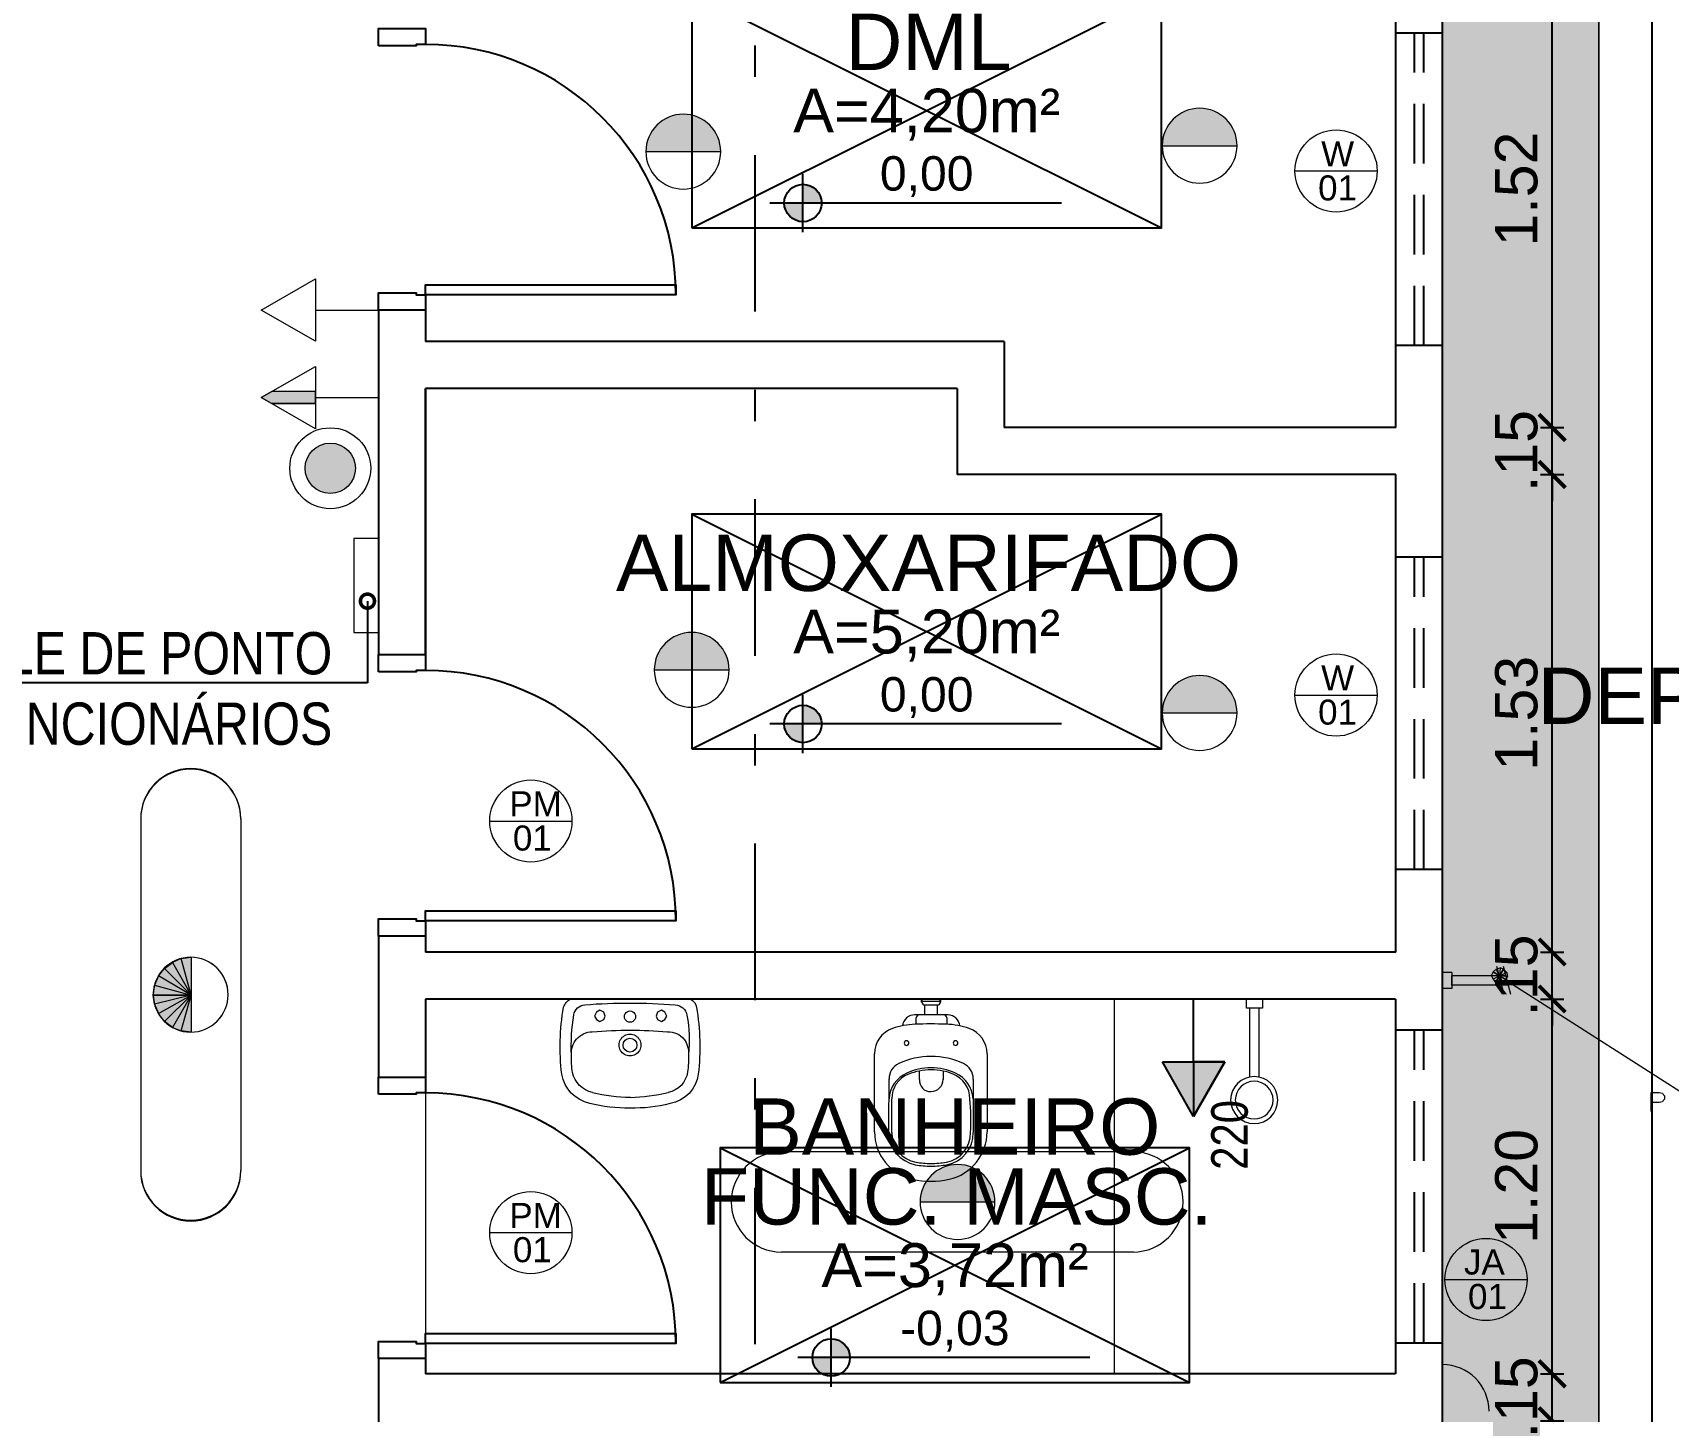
# Model space of a CAD drawing. Header units: inches. Extents: x 44782 to 44933, y 6798 to 6838.
# Drawn here: x 44809.21 to 44814.43, y 6830.06 to 6834.47 of the extents above; entities that cross this region are included whole.
import ezdxf
from ezdxf import colors
from ezdxf.entities.mleader import LeaderData, LeaderLine
from ezdxf.enums import TextEntityAlignment as Align
from ezdxf.math import Vec2, Vec3

# ---------------------------------------------------------------- set-up
doc = ezdxf.new("R2010")
doc.units = ezdxf.units.IN
doc.header["$MEASUREMENT"] = 0
doc.linetypes.add('DASHDOT', pattern=[1, 0.5, -0.25, 0, -0.25])
doc.linetypes.add('HIDDEN', pattern=[9.525, 6.35, -3.175])
doc.layers.get('Defpoints').update_dxf_attribs({"color": 250})
doc.layers.add('at_Entity', color=7, linetype='Continuous', lineweight=9)
doc.layers.add('at_Text', color=7, linetype='Continuous', lineweight=9)
for name, color, linetype in [('BASCULANTE', 1, 'Continuous'), ('H. PAVER CINZA 1', 252, 'Continuous'), ('LAMPADAS', 5, 'Continuous'), ('Layout_Equipamentos', 7, 'Continuous'), ('linha de corte', 1, 'Continuous'), ('LOUÇAS', 7, 'Continuous'), ('PAREDES', 4, 'Continuous'), ('ponto de lógica', 7, 'Continuous'), ('PONTO DENTISTA', 7, 'Continuous'), ('PORTAS', 2, 'Continuous'), ('TEXTO01', 7, 'Continuous'), ('TEXTO02', 3, 'Continuous'), ('TEXTO03', 2, 'Continuous')]:
    doc.layers.add(name, color=color, linetype=linetype)
doc.layers.add('TOMADAS', color=150, linetype='Continuous', true_color=0x007fff)
doc.styles.add('ARIAL', font='ARIALN.TTF', dxfattribs={"height": 0.18})
doc.styles.add('Fonte 02', font='ARIALUNI.TTF')
doc.styles.add('FONTE01', font='swissi.ttf')
doc.styles.add('Fonte02', font='arial.ttf')
doc.styles.add('TEXTO1', font='swissko.ttf', dxfattribs={"width": 0.6, "height": 0.1})
doc.dimstyles.new('Esc 1-75', dxfattribs={"dimscale": 0.75, "dimtxt": 0.18, "dimasz": 0.1125, "dimexe": 0.05, "dimexo": 0.05, "dimgap": 0.06, "dimtad": 1, "dimzin": 4, "dimdsep": 46, "dimtxsty": 'Fonte 02', "dimblk": 'ARCHTICK', "dimcen": 0, "dimclrd": 250, "dimclre": 250, "dimadec": 0, "dimazin": 1, "dimtfac": 1, "dimtix": 1, "dimtmove": 1, "dimatfit": 3, "dimldrblk": 'ARCHTICK', "dimfxl": 0, "dimarcsym": 0})

# ---------------------------------------------------------------- blocks, each defined once
blk = doc.blocks.new('A$C2B7D2525')
at = {"layer": 'at_Entity', "true_color": 0x007fff}
h = blk.add_hatch(color=150, dxfattribs=at)
h.dxf.hatch_style = 1
h.paths.add_polyline_path([(0.723, 0.2795, 0.414214), (0.6034, 0.1599, 0.002212), (0.6034, 0.1588), (0.8427, 0.1588, 0.002212), (0.8427, 0.1599, 0.414214)])
at = {"layer": 'at_Entity', "color": 150, "true_color": 0x007fff}
for p, q in [((1.2852, 0.3197), (0.1609, 0.3197)), ((0.7241, 0.1588), (0.6034, 0.1588)), ((0.8427, 0.1588), (0.6034, 0.1588)), ((0.8427, 0.1588), (0.7241, 0.1588)), ((0.8427, 0.1588), (0.7241, 0.1588)), ((1.2852, 0), (0.1609, 0))]:
    blk.add_line(p, q, dxfattribs=at)
for centre, radius, start, end in [((0.1599, 0.1599), 0.1599, 90, 180), ((1.2841, 0.1599), 0.1599, 0.0027, 90), ((0.723, 0.1599), 0.1196, 90, 180), ((0.723, 0.1599), 0.1196, 360, 90), ((0.1599, 0.1599), 0.1599, 180, 270), ((0.723, 0.1599), 0.1196, 180, 270), ((0.723, 0.1599), 0.1196, 270, 0), ((1.2841, 0.1599), 0.1599, 270.0054, 0.0027)]:
    blk.add_arc(centre, radius, start, end, dxfattribs=at)
blk = doc.blocks.new('A$C31F5746E')
at = {"layer": 'at_Entity', "true_color": 0x007fff}
h = blk.add_hatch(color=150, dxfattribs=at)
h.dxf.hatch_style = 1
h.paths.add_polyline_path([(0.1196, 0.2393, 0.414214), (0, 0.1196, 0.002212), (0, 0.1186), (0.2392, 0.1186, 0.002212), (0.2392, 0.1196, 0.414214)])
at = {"layer": 'at_Entity', "color": 150, "true_color": 0x007fff}
for p, q in [((0.1207, 0.1186), (0, 0.1186)), ((0.2392, 0.1186), (0, 0.1186)), ((0.2392, 0.1186), (0.1207, 0.1186)), ((0.2392, 0.1186), (0.1207, 0.1186))]:
    blk.add_line(p, q, dxfattribs=at)
for start, end in [(90, 180), (360, 90), (180, 270), (270, 0)]:
    blk.add_arc((0.1196, 0.1196), 0.1196, start, end, dxfattribs=at)
blk = doc.blocks.new('Leg_Ambiente05_50')
at = {"layer": 'TEXTO01', "linetype": 'Continuous', "ltscale": 0.0001}
h = blk.add_hatch(color=256, dxfattribs=at)
h.paths.add_polyline_path([(-0.2635, -0.157), (-0.2635, -0.1969), (-0.2235, -0.1969, 0.414214)])
h.paths.add_polyline_path([(-0.2635, -0.1969), (-0.3034, -0.1969, 0.414214), (-0.2635, -0.2368)])
at = {"layer": 'Defpoints'}
for p, q in [((-0.5, -0.25), (0.5, 0.25)), ((-0.5, 0.25), (0.5, -0.25))]:
    blk.add_line(p, q, dxfattribs=at)
blk.add_lwpolyline([(-0.5, -0.25), (0.5, -0.25), (0.5, 0.25), (-0.5, 0.25)], close=True, dxfattribs=at)
at = {"layer": 'TEXTO01', "linetype": 'Continuous', "ltscale": 0.0001}
for p, q in [((-0.2635, -0.2589), (-0.2635, -0.1349)), ((0.2874, -0.1969), (-0.3344, -0.1969))]:
    blk.add_line(p, q, dxfattribs=at)
blk.add_circle((-0.2635, -0.1969), 0.0399, dxfattribs=at)
at = {"layer": 'TEXTO01', "style": 'FONTE01'}
blk.add_attdef('NÍVEL', text='', height=0.08, dxfattribs=at).set_placement((0, -0.1338), align=Align.MIDDLE_CENTER)
at = {"layer": 'TEXTO02', "style": 'Fonte02'}
blk.add_attdef('ÁREA', text='', height=0.1, dxfattribs=at).set_placement((0, 0.0311), align=Align.MIDDLE_CENTER)
at = {"layer": 'TEXTO03', "style": 'Fonte02'}
for tag, p in [('AMB1', (0.0037, 0.5301)), ('AMB1', (0, 0.3711)), ('AMB2', (0, 0.2036))]:
    blk.add_attdef(tag, text='', height=0.12, dxfattribs=at).set_placement(p, align=Align.MIDDLE_CENTER)
blk = doc.blocks.new('A$C34B626C7')
at = {"layer": 'PORTAS'}
for points in [[(0.8511, 0.1503), (0.8194, 0.1503), (0.8194, 0.9507), (0.8511, 0.9507), (0.8511, 0.1503)], [(0.055, 0), (0, 0), (0, 0.1503), (0.0508, 0.1503), (0.0508, 0.1207), (0.055, 0.1207), (0.055, 0)], [(0.8998, 0.1503), (0.8998, 0), (0.8448, 0), (0.8448, 0.1207), (0.8511, 0.1207), (0.8511, 0.1503), (0.8998, 0.1503)]]:
    blk.add_lwpolyline(points, dxfattribs=at)
blk.add_arc((0.8511, 0.1503), 0.8003, 90, 180, dxfattribs=at)
blk = doc.blocks.new('new block13')
at = {"layer": 'at_Entity', "color": 0}
for p, q in [((-0.0317, 0), (0.0317, 0)), ((0.0529, -0.0508), (-0.0529, -0.0508)), ((-0.0307, -0.0063), (0.0286, -0.0063)), ((-0.0212, -0.0508), (-0.0212, -0.019)), ((-0.0212, -0.019), (0.019, -0.019)), ((0.019, -0.0508), (0.019, -0.019)), ((-0.0487, -0.0804), (-0.0487, -0.0603)), ((0.0487, -0.0603), (0.0487, -0.0806)), ((-0.182, -0.4243), (-0.182, -0.1746)), ((0.1778, -0.1746), (0.1778, -0.4243)), ((-0.0386, -0.2575), (-0.0386, -0.23)), ((0.0376, -0.2302), (0.0376, -0.2575))]:
    blk.add_line(p, q, dxfattribs=at)
for centre, radius, start, end in [((-0.054, -0.0898), 0.0391, 88.4183, 173.4493), ((-0.0391, -0.0603), 0.00952, 90, 180), ((-0.0212, -0.0095), 0.00952, 180, 270), ((0.019, -0.0095), 0.00952, 270, 0), ((0.0391, -0.0603), 0.00952, 360, 90), ((0.052, -0.0896), 0.0388, 5.5755, 88.6298), ((-0.0972, -0.1743), 0.0848, 109.0789, 180.1997), ((-0.0434, -0.329), 0.2486, 92.0489, 109.145), ((-0.0024, -1.4753), 1.3956, 87.9511, 92.0489), ((0.0393, -0.3283), 0.2479, 70.8427, 88.1091), ((0.093, -0.1743), 0.0848, 359.8003, 70.9211), ((-0.0794, -0.1407), 0.00741, 90, 180), ((-0.0794, -0.1407), 0.00741, 180, 270), ((-0.0794, -0.1407), 0.00741, 360, 90), ((-0.0794, -0.1407), 0.00741, 270, 0), ((0.0772, -0.1407), 0.00741, 90, 180), ((0.0772, -0.1407), 0.00741, 180, 270), ((0.0772, -0.1407), 0.00741, 360, 90), ((0.0772, -0.1407), 0.00741, 270, 0), ((-0.0815, -0.255), 0.054, 114.961, 180.9064), ((-0.0011, -0.4276), 0.2444, 90, 114.9606), ((-0.001, -0.4276), 0.2444, 65.0391, 90.0003), ((0.0794, -0.255), 0.054, 359.0936, 65.039), ((-8.9781, -0.2835), 8.8426, 359.07167, 0.18792), ((-0.0408, -0.3242), 0.0949, 113.5727, 176.7329), ((-0.0434, -0.3185), 0.0836, 110.863, 180.2362), ((-0.0048, -0.3879), 0.1679, 88.7182, 116.1404), ((-0.0115, -0.383), 0.1554, 100.3133, 113.389), ((-0.0011, -0.4264), 0.2, 90, 101.0171), ((-0.003, -0.2599), 0.0357, 176.0445, 272.3446), ((-0.0016, -0.2564), 0.0391, 270.0027, 0), ((0.0027, -0.3879), 0.1679, 63.8614, 91.28), ((-0.0011, -0.4264), 0.1999, 78.9807, 90.0022), ((0.021, -0.3344), 0.1055, 63.0017, 81.1951), ((0.0391, -0.3185), 0.0836, 359.7638, 69.1369), ((0.0398, -0.3228), 0.0932, 2.4426, 66.7336), ((9.2796, -0.3417), 9.1467, 179.46215, 180.53334), ((-5.7851, -0.3984), 5.6587, 359.7103, 0.8057), ((-0.525, -0.3855), 0.6512, 356.3513, 5.878), ((-0.0265, -0.4243), 0.1555, 180.0055, 257.2943), ((-0.0313, -0.426), 0.1054, 180.4233, 258.8896), ((-0.0333, -0.4294), 0.0932, 178.5002, 259.6559), ((0.0307, -0.4285), 0.0942, 280.5689, 0.9284), ((0.0307, -0.4285), 0.1026, 280.5688, 0.9284), ((0.0222, -0.4243), 0.1555, 282.7128, 359.9983), ((-0.0014, -0.2601), 0.2655, 259.4366, 270.0028), ((-0.0021, -0.2455), 0.2801, 270.136, 280.2849), ((-0.001, -0.2579), 0.2762, 259.4366, 269.9996), ((-0.0011, -0.2581), 0.2759, 270, 280.577), ((-0.0021, -0.2899), 0.292, 258.435, 281.5683)]:
    blk.add_arc(centre, radius, start, end, dxfattribs=at)
at = {"layer": 'Layout_Equipamentos'}
for p, q in [((-0.0307, -0.0095), (-0.0307, 0)), ((0.0286, -0.0095), (0.0286, 0))]:
    blk.add_line(p, q, dxfattribs=at)
blk = doc.blocks.new('new block12')
at = {"layer": 'at_Entity', "color": 0}
for p, q in [((-0.1143, 0.055), (-0.1079, 0.0656)), ((-0.1079, 0.0423), (-0.1143, 0.055)), ((-0.1079, 0.0656), (-0.0973, 0.0719)), ((-0.0973, 0.0719), (-0.0846, 0.0656)), ((-0.0846, 0.0656), (-0.0804, 0.055)), ((-0.0804, 0.055), (-0.0846, 0.0423)), ((0.0825, 0.055), (0.0868, 0.0656)), ((0.0868, 0.0423), (0.0825, 0.055)), ((0.0868, 0.0656), (0.0995, 0.0719)), ((0.0995, 0.0719), (0.11, 0.0656)), ((0.11, 0.0656), (0.1164, 0.055)), ((0.1164, 0.055), (0.11, 0.0423)), ((-0.1904, 0), (0, 0)), ((-0.0973, 0.036), (-0.1079, 0.0423)), ((-0.0846, 0.0423), (-0.0973, 0.036)), ((-0.0635, 0), (0.1248, 0)), ((0, 0), (0.1926, 0)), ((0.0995, 0.036), (0.0868, 0.0423)), ((0.11, 0.0423), (0.0995, 0.036))]:
    blk.add_line(p, q, dxfattribs=at)
for centre, radius, start, end in [((-0.1037, 0.2192), 0.1175, 102.514, 169.9443), ((-0.0119, -0.1249), 0.4735, 88.698, 104.4219), ((0.0138, -0.2613), 0.5766, 91.3524, 103.5038), ((0.0099, -0.1255), 0.4741, 75.6368, 91.3415), ((-0.0133, -0.2572), 0.5725, 76.4579, 88.6966), ((0.1075, 0.2249), 0.1107, 7.7196, 79.5925), ((-0.1021, 0.2163), 0.0847, 102.9461, 167.2809), ((0.1052, 0.222), 0.0784, 8.4194, 78.3837), ((0.5296, 0.1532), 0.7539, 173.4134, 189.6929), ((0.1228, 0.188), 0.311, 171.3221, 181.8265), ((-0.1329, 0.1882), 0.3189, 357.9946, 8.1696), ((-0.5309, 0.1535), 0.7531, 350.2791, 6.5765), ((0.4249, 0.1494), 0.6136, 177.3231, 189.2415), ((-0.1166, 0.1739), 0.0716, 176.6025, 219.5997), ((-0.0011, 0.1471), 0.0349, 150.0032, 209.9968), ((-0.0011, 0.1471), 0.0349, 90, 149.9929), ((-0.0011, 0.1471), 0.0222, 90, 180), ((-0.0011, 0.1471), 0.0349, 29.9968, 89.9993), ((-0.0011, 0.1471), 0.0222, 360, 90), ((-0.0011, 0.1471), 0.0349, 330.0032, 29.9968), ((0.1078, 0.1732), 0.0781, 324.6525, 2.8394), ((-0.2623, 0.1317), 0.4504, 349.782, 5.7972), ((-0.1209, 0.1714), 0.0667, 220.3438, 269.4487), ((0.0021, 1.5743), 1.4748, 265.1896, 269.9391), ((-0.0011, 0.1471), 0.0349, 209.9968, 269.9993), ((-0.0011, 0.1471), 0.0222, 180, 270), ((-0.0011, 0.1471), 0.0222, 270.0097, 360), ((-0.0011, 0.1471), 0.0349, 270, 329.9929), ((-0.001, 1.4521), 1.3526, 270.0208, 275.0951), ((0.1226, 0.1679), 0.0631, 266.7732, 320.7547), ((-0.0011, 0.0561), 0.018, 150.0128, 209.9872), ((-0.0011, 0.0561), 0.018, 90, 150.0398), ((-0.001, 0.0561), 0.018, 30.0191, 90.0367), ((-0.0011, 0.0561), 0.018, 330.0128, 29.9872), ((-0.1647, 0.0446), 0.0522, 200.5417, 238.93), ((-0.1427, 0.0567), 0.0385, 188.7558, 265.6127), ((-0.0074, 1.7284), 1.7156, 265.3753, 270.2103), ((-0.0011, 0.0561), 0.018, 210.0191, 270.0367), ((-0.0011, 0.0561), 0.018, 270, 330.0398), ((-0.0011, 1.8918), 1.879, 270, 274.4144), ((0.1414, 0.0585), 0.0402, 273.114, 350.3928), ((0.1736, 0.034), 0.0386, 297.8673, 348.5693)]:
    blk.add_arc(centre, radius, start, end, dxfattribs=at)
blk = doc.blocks.new('A$C7F0663E6')
at = {"layer": 'at_Entity', "color": 7}
for p, q in [((0.0508, 0.3684), (0.0508, 0.398)), ((0.0508, 0.398), (0.1016, 0.398)), ((0.1016, 0.3684), (0.0508, 0.3684)), ((0.0614, 0.1482), (0.0614, 0.3684)), ((0.091, 0.3684), (0.0614, 0.3684)), ((0.091, 0.1482), (0.091, 0.3684)), ((0.1016, 0.398), (0.1016, 0.3684))]:
    blk.add_line(p, q, dxfattribs=at)
for radius, start, end in [(0.0752, 90, 180), (0.0603, 90, 180), (0.0752, 360, 90), (0.0603, 360, 90), (0.0752, 180, 270), (0.0603, 180, 270), (0.0603, 270, 0), (0.0752, 270, 0)]:
    blk.add_arc((0.0752, 0.0752), radius, start, end, dxfattribs=at)
blk = doc.blocks.new('_DotSmall')
at = {"color": 0, "linetype": 'ByBlock', "const_width": 0.5}
blk.add_lwpolyline([(-0.0625, 0, 1), (0.0625, 0, 1)], format="xyb", close=True, dxfattribs=at)
blk = doc.blocks.new('A$C37B20FBD')
h = blk.add_hatch(color=256)
h.dxf.hatch_style = 1
h.paths.add_polyline_path([(0.2096, 0.1292, 1), (0.0487, 0.1292, 1)])
at = {"layer": 'at_Entity'}
for radius in [0.1292, 0.0805]:
    blk.add_circle((0.1292, 0.1292), radius, dxfattribs=at)
blk = doc.blocks.new('A$C4BC3063A')
at = {"layer": 'at_Entity', "color": 150, "true_color": 0x007fff}
for p, q in [((0.2011, 0), (0.2011, 0.199)), ((0.2011, 0.199), (0.3748, 0.0995)), ((0.2011, 0.0995), (0, 0.0995)), ((0.3748, 0.0995), (0.2011, 0))]:
    blk.add_line(p, q, dxfattribs=at)
blk = doc.blocks.new('A$C1D280C44')
at = {"layer": 'at_Entity', "true_color": 0x007fff}
h = blk.add_hatch(color=150, dxfattribs=at)
h.dxf.hatch_style = 1
h.paths.add_polyline_path([(0.0805, 0.2011), (0.1186, 0.2011), (0.1186, 0.3409), (0.0995, 0.3748), (0.0805, 0.3409)])
at = {"layer": 'at_Entity', "color": 150, "true_color": 0x007fff}
for p, q in [((0, 0.2011), (0.0995, 0.3748)), ((0.0995, 0.3748), (0.199, 0.2011)), ((0.0805, 0.2011), (0.0805, 0.3409)), ((0.1186, 0.2011), (0.1186, 0.3409)), ((0.199, 0.2011), (0, 0.2011)), ((0.0995, 0.2011), (0.0995, 0))]:
    blk.add_line(p, q, dxfattribs=at)
blk.add_lwpolyline([(0.0805, 0.2011), (0.1186, 0.2011), (0.1186, 0.3409), (0.0995, 0.3748), (0.0805, 0.3409), (0.0805, 0.2011)], dxfattribs=at)
blk = doc.blocks.new('A$C319404A0')
at = {"layer": 'TOMADAS'}
h = blk.add_hatch(color=256, dxfattribs=at)
h.dxf.hatch_style = 1
h.paths.add_polyline_path([(0.3748, 0.0995), (0.2011, 0.199), (0.2011, 0.0995)])
h.paths.add_polyline_path([(0.3748, 0.0995), (0.2011, 0.0995), (0.2011, 0)])
for p, q in [((0.2011, 0.199), (0.2011, 0.0995)), ((0.3748, 0.0995), (0.2011, 0.199)), ((0.2011, 0), (0.2011, 0.199)), ((0.2011, 0.199), (0.3748, 0.0995)), ((0.2011, 0.0995), (0, 0.0995)), ((0.2011, 0.0995), (0.3748, 0.0995)), ((0.3748, 0.0995), (0.2011, 0)), ((0.2011, 0), (0.2011, 0.0995)), ((0.2011, 0), (0.2011, 0.0995)), ((0.3748, 0.0995), (0.2011, 0))]:
    blk.add_line(p, q, dxfattribs=at)
blk = doc.blocks.new('_ARCHTICK')
at = {"color": 0, "linetype": 'ByBlock', "const_width": 0.15}
blk.add_lwpolyline([(-0.5, -0.5), (0.5, 0.5)], dxfattribs=at)
blk = doc.blocks.new('*D170')
at = {"layer": 'at_Text', "color": 250, "lineweight": -2, "transparency": 16777216}
for p, q in [((44814.0233, 6830.0305), (44814.0983, 6830.0305)), ((44814.0608, 6828.3799), (44814.0608, 6830.0305)), ((44814.0233, 6828.3799), (44814.0983, 6828.3799))]:
    blk.add_line(p, q, dxfattribs=at)
at = {"layer": 'Defpoints', "color": 0, "transparency": 16777216}
for p in [(44813.5606, 6830.0305), (44814.0608, 6830.0305), (44813.5606, 6828.3799)]:
    blk.add_point(p, dxfattribs=at)
at = {"layer": 'at_Text', "color": 250, "lineweight": -2, "transparency": 16777216, "xscale": 0.084375, "yscale": 0.084375, "zscale": 0.084375}
for p, rotation in [((44814.0608, 6830.0305), 90), ((44814.0608, 6828.3799), 270)]:
    blk.add_blockref('_ARCHTICK', p, dxfattribs=dict(at, rotation=rotation))
at = {"layer": 'at_Text', "color": 0, "transparency": 16777216, "insert": (44813.9469, 6829.2052), "char_height": 0.135, "attachment_point": 5, "rotation": 90, "style": 'Fonte 02'}
blk.add_mtext('1.65', dxfattribs=at)
blk = doc.blocks.new('*D171')
at = {"layer": 'at_Text', "color": 250, "lineweight": -2, "transparency": 16777216}
for p, q in [((44814.0608, 6830.1807), (44814.0608, 6830.2651)), ((44814.0233, 6830.1807), (44814.0983, 6830.1807)), ((44814.0608, 6830.0305), (44814.0608, 6830.1807)), ((44814.0233, 6830.0305), (44814.0983, 6830.0305)), ((44814.0608, 6830.0305), (44814.0608, 6829.9461))]:
    blk.add_line(p, q, dxfattribs=at)
at = {"layer": 'Defpoints', "color": 0, "transparency": 16777216}
for p in [(44813.5606, 6830.1807), (44814.0608, 6830.1807), (44813.5606, 6830.0305)]:
    blk.add_point(p, dxfattribs=at)
at = {"layer": 'at_Text', "color": 250, "lineweight": -2, "transparency": 16777216, "xscale": 0.084375, "yscale": 0.084375, "zscale": 0.084375}
for p, rotation in [((44814.0608, 6830.1807), 270), ((44814.0608, 6830.0305), 90)]:
    blk.add_blockref('_ARCHTICK', p, dxfattribs=dict(at, rotation=rotation))
at = {"layer": 'at_Text', "color": 0, "transparency": 16777216, "insert": (44813.9469, 6830.1056), "char_height": 0.135, "attachment_point": 5, "rotation": 90, "style": 'Fonte 02'}
blk.add_mtext('.15', dxfattribs=at)
blk = doc.blocks.new('*D172')
at = {"layer": 'at_Text', "color": 250, "lineweight": -2, "transparency": 16777216}
for p, q in [((44814.0233, 6831.3784), (44814.0983, 6831.3784)), ((44814.0608, 6830.1807), (44814.0608, 6831.3784)), ((44814.0233, 6830.1807), (44814.0983, 6830.1807))]:
    blk.add_line(p, q, dxfattribs=at)
at = {"layer": 'Defpoints', "color": 0, "transparency": 16777216}
for p in [(44813.5606, 6831.3784), (44814.0608, 6831.3784), (44813.5606, 6830.1807)]:
    blk.add_point(p, dxfattribs=at)
at = {"layer": 'at_Text', "color": 250, "lineweight": -2, "transparency": 16777216, "xscale": 0.084375, "yscale": 0.084375, "zscale": 0.084375}
for p, rotation in [((44814.0608, 6831.3784), 90), ((44814.0608, 6830.1807), 270)]:
    blk.add_blockref('_ARCHTICK', p, dxfattribs=dict(at, rotation=rotation))
at = {"layer": 'at_Text', "color": 0, "transparency": 16777216, "insert": (44813.9469, 6830.7796), "char_height": 0.135, "attachment_point": 5, "rotation": 90, "style": 'Fonte 02'}
blk.add_mtext('1.20', dxfattribs=at)
blk = doc.blocks.new('*D173')
at = {"layer": 'at_Text', "color": 250, "lineweight": -2, "transparency": 16777216}
for p, q in [((44814.0608, 6831.5286), (44814.0608, 6831.613)), ((44814.0233, 6831.5286), (44814.0983, 6831.5286)), ((44814.0608, 6831.3784), (44814.0608, 6831.5286)), ((44814.0233, 6831.3784), (44814.0983, 6831.3784)), ((44814.0608, 6831.3784), (44814.0608, 6831.294))]:
    blk.add_line(p, q, dxfattribs=at)
at = {"layer": 'Defpoints', "color": 0, "transparency": 16777216}
for p in [(44813.5606, 6831.5286), (44814.0608, 6831.5286), (44813.5606, 6831.3784)]:
    blk.add_point(p, dxfattribs=at)
at = {"layer": 'at_Text', "color": 250, "lineweight": -2, "transparency": 16777216, "xscale": 0.084375, "yscale": 0.084375, "zscale": 0.084375}
for p, rotation in [((44814.0608, 6831.5286), 270), ((44814.0608, 6831.3784), 90)]:
    blk.add_blockref('_ARCHTICK', p, dxfattribs=dict(at, rotation=rotation))
at = {"layer": 'at_Text', "color": 0, "transparency": 16777216, "insert": (44813.9469, 6831.4535), "char_height": 0.135, "attachment_point": 5, "rotation": 90, "style": 'Fonte 02'}
blk.add_mtext('.15', dxfattribs=at)
blk = doc.blocks.new('*D174')
at = {"layer": 'at_Text', "color": 250, "lineweight": -2, "transparency": 16777216}
for p, q in [((44814.0233, 6833.0543), (44814.0983, 6833.0543)), ((44814.0608, 6831.5286), (44814.0608, 6833.0543)), ((44814.0233, 6831.5286), (44814.0983, 6831.5286))]:
    blk.add_line(p, q, dxfattribs=at)
at = {"layer": 'Defpoints', "color": 0, "transparency": 16777216}
for p in [(44813.5608, 6833.0543), (44814.0608, 6833.0543), (44813.5606, 6831.5286)]:
    blk.add_point(p, dxfattribs=at)
at = {"layer": 'at_Text', "color": 250, "lineweight": -2, "transparency": 16777216, "xscale": 0.084375, "yscale": 0.084375, "zscale": 0.084375}
for p, rotation in [((44814.0608, 6833.0543), 90), ((44814.0608, 6831.5286), 270)]:
    blk.add_blockref('_ARCHTICK', p, dxfattribs=dict(at, rotation=rotation))
at = {"layer": 'at_Text', "color": 0, "transparency": 16777216, "insert": (44813.9469, 6832.2915), "char_height": 0.135, "attachment_point": 5, "rotation": 90, "style": 'Fonte 02'}
blk.add_mtext('1.53', dxfattribs=at)
blk = doc.blocks.new('*D175')
at = {"layer": 'at_Text', "color": 250, "lineweight": -2, "transparency": 16777216}
for p, q in [((44814.0608, 6833.2046), (44814.0608, 6833.2889)), ((44814.0233, 6833.2046), (44814.0983, 6833.2046)), ((44814.0608, 6833.0543), (44814.0608, 6833.2046)), ((44814.0233, 6833.0543), (44814.0983, 6833.0543)), ((44814.0608, 6833.0543), (44814.0608, 6832.97))]:
    blk.add_line(p, q, dxfattribs=at)
at = {"layer": 'Defpoints', "color": 0, "transparency": 16777216}
for p in [(44813.5608, 6833.2046), (44814.0608, 6833.2046), (44813.5608, 6833.0543)]:
    blk.add_point(p, dxfattribs=at)
at = {"layer": 'at_Text', "color": 250, "lineweight": -2, "transparency": 16777216, "xscale": 0.084375, "yscale": 0.084375, "zscale": 0.084375}
for p, rotation in [((44814.0608, 6833.2046), 270), ((44814.0608, 6833.0543), 90)]:
    blk.add_blockref('_ARCHTICK', p, dxfattribs=dict(at, rotation=rotation))
at = {"layer": 'at_Text', "color": 0, "transparency": 16777216, "insert": (44813.9469, 6833.1295), "char_height": 0.135, "attachment_point": 5, "rotation": 90, "style": 'Fonte 02'}
blk.add_mtext('.15', dxfattribs=at)
blk = doc.blocks.new('*D176')
at = {"layer": 'at_Text', "color": 250, "lineweight": -2, "transparency": 16777216}
for p, q in [((44814.0233, 6834.7281), (44814.0983, 6834.7281)), ((44814.0608, 6833.2046), (44814.0608, 6834.7281)), ((44814.0233, 6833.2046), (44814.0983, 6833.2046))]:
    blk.add_line(p, q, dxfattribs=at)
at = {"layer": 'Defpoints', "color": 0, "transparency": 16777216}
for p in [(44813.5608, 6834.7281), (44814.0608, 6834.7281), (44813.5608, 6833.2046)]:
    blk.add_point(p, dxfattribs=at)
at = {"layer": 'at_Text', "color": 250, "lineweight": -2, "transparency": 16777216, "xscale": 0.084375, "yscale": 0.084375, "zscale": 0.084375}
for p, rotation in [((44814.0608, 6834.7281), 90), ((44814.0608, 6833.2046), 270)]:
    blk.add_blockref('_ARCHTICK', p, dxfattribs=dict(at, rotation=rotation))
at = {"layer": 'at_Text', "color": 0, "transparency": 16777216, "insert": (44813.9469, 6833.9664), "char_height": 0.135, "attachment_point": 5, "rotation": 90, "style": 'Fonte 02'}
blk.add_mtext('1.52', dxfattribs=at)
blk = doc.blocks.new('*D178')
at = {"layer": 'at_Text', "color": 250, "lineweight": -2, "transparency": 16777216}
for p, q in [((44814.3428, 6834.8784), (44814.4178, 6834.8784)), ((44814.3803, 6824.4821), (44814.3803, 6834.8784)), ((44814.3428, 6824.4821), (44814.4178, 6824.4821))]:
    blk.add_line(p, q, dxfattribs=at)
at = {"layer": 'Defpoints', "color": 0, "transparency": 16777216}
for p in [(44813.6599, 6834.8784), (44814.3803, 6834.8784), (44813.6599, 6824.4821)]:
    blk.add_point(p, dxfattribs=at)
at = {"layer": 'at_Text', "color": 250, "lineweight": -2, "transparency": 16777216, "xscale": 0.084375, "yscale": 0.084375, "zscale": 0.084375}
for p, rotation in [((44814.3803, 6834.8784), 90), ((44814.3803, 6824.4821), 270)]:
    blk.add_blockref('_ARCHTICK', p, dxfattribs=dict(at, rotation=rotation))
at = {"layer": 'at_Text', "color": 0, "transparency": 16777216, "insert": (44814.2663, 6829.6803), "char_height": 0.135, "attachment_point": 5, "rotation": 90, "style": 'Fonte 02'}
blk.add_mtext('10.40', dxfattribs=at)

msp = doc.modelspace()

# ---------------------------------------------------------------- hatches: boundary and pattern name
at = {"layer": 'H. PAVER CINZA 1'}
msp.add_hatch(color=256, dxfattribs=at).paths.add_polyline_path([(44814.2102, 6836.2284), (44804.7133, 6836.2284), (44804.7133, 6830.4791), (44804.7133, 6825.0302), (44793.3162, 6825.0302), (44793.3162, 6816.0327), (44793.8156, 6816.0327), (44793.8156, 6815.8824), (44793.3162, 6815.8824), (44793.3162, 6814.3843), (44804.5631, 6814.3843), (44804.5631, 6809.4856), (44805.0625, 6809.4856), (44805.0625, 6813.3834), (44806.713, 6813.3834), (44806.713, 6814.8837), (44793.8156, 6814.8837), (44793.8156, 6818.682), (44795.3645, 6818.682), (44795.3645, 6820.6817), (44793.8156, 6820.6817), (44793.8156, 6824.4821), (44805.2127, 6824.4821), (44805.2127, 6830.9785), (44805.2127, 6834.8784), (44813.7108, 6834.8784), (44813.7108, 6826.431), (44810.8605, 6826.431), (44810.8605, 6824.4821), (44826.9553, 6824.4821), (44826.9553, 6818.682), (44826.9553, 6815.4233), (44827.4568, 6815.4233), (44827.4568, 6825.0302), (44814.2102, 6825.0302)])

# ---------------------------------------------------------------- linework, layer by layer
at = {"layer": 'at_Entity', "color": 0}
for p, q in [((44814.2102, 6825.9803), (44814.2102, 6836.2284)), ((44810.3103, 6832.8503), (44810.232, 6832.8503)), ((44810.232, 6832.8503), (44810.232, 6832.5498)), ((44810.232, 6832.5498), (44810.3103, 6832.5498)), ((44813.8717, 6831.4652), (44813.8674, 6831.4546)), ((44813.8822, 6831.4736), (44813.8717, 6831.4652)), ((44813.8928, 6831.4525), (44813.8717, 6831.4652)), ((44813.8717, 6831.4652), (44813.8928, 6831.4525)), ((44813.8717, 6831.4652), (44813.8928, 6831.4525)), ((44813.8822, 6831.4736), (44813.8949, 6831.4779)), ((44813.8928, 6831.4525), (44813.8822, 6831.4736)), ((44813.8928, 6831.4525), (44813.8822, 6831.4736)), ((44813.8949, 6831.4779), (44813.8928, 6831.4525)), ((44813.8949, 6831.4779), (44813.8928, 6831.4525)), ((44813.9055, 6831.4736), (44813.8928, 6831.4525)), ((44813.9055, 6831.4736), (44813.8928, 6831.4525)), ((44813.8928, 6831.4525), (44813.9055, 6831.4736)), ((44813.8928, 6831.4525), (44813.9161, 6831.463)), ((44813.8928, 6831.4525), (44813.9161, 6831.463)), ((44813.9055, 6831.4736), (44813.8949, 6831.4779)), ((44813.9161, 6831.463), (44813.9055, 6831.4736)), ((44813.9161, 6831.463), (44813.9182, 6831.4504)), ((44813.8674, 6831.4546), (44813.8928, 6831.4525)), ((44813.8674, 6831.4546), (44813.8928, 6831.4525)), ((44813.8717, 6831.4419), (44813.8674, 6831.4546)), ((44813.8928, 6831.4525), (44813.8717, 6831.4419)), ((44813.8928, 6831.4525), (44813.8717, 6831.4419)), ((44813.8717, 6831.4419), (44813.8801, 6831.4313)), ((44813.8801, 6831.4313), (44813.8928, 6831.4525)), ((44813.8801, 6831.4313), (44813.8928, 6831.4525)), ((44813.8928, 6831.4525), (44813.8801, 6831.4313)), ((44813.8801, 6831.4313), (44813.8928, 6831.4271)), ((44813.8928, 6831.4271), (44813.8928, 6831.4525)), ((44813.8928, 6831.4271), (44813.8928, 6831.4525)), ((44813.8928, 6831.4525), (44813.9034, 6831.4292)), ((44813.8928, 6831.4525), (44813.9034, 6831.4292)), ((44813.914, 6831.4398), (44813.8928, 6831.4525)), ((44813.914, 6831.4398), (44813.8928, 6831.4525)), ((44813.9182, 6831.4504), (44813.8928, 6831.4525)), ((44813.8928, 6831.4525), (44813.914, 6831.4398)), ((44813.9182, 6831.4504), (44813.8928, 6831.4525)), ((44813.9034, 6831.4292), (44813.8928, 6831.4271)), ((44813.9034, 6831.4292), (44813.914, 6831.4398)), ((44813.914, 6831.4398), (44813.9182, 6831.4504)), ((44813.914, 6831.4398), (44813.9351, 6831.425)), ((44813.9351, 6831.425), (44814.6059, 6830.9954)), ((44812.6613, 6831.3784), (44812.6613, 6830.1807)), ((44814.3774, 6831.0187), (44814.3774, 6831.08)), ((44814.3774, 6831.08), (44814.4028, 6831.08)), ((44814.4028, 6831.0483), (44814.3774, 6831.0483)), ((44814.4028, 6831.08), (44814.4134, 6831.0779)), ((44814.4134, 6831.0504), (44814.4028, 6831.0483)), ((44814.4134, 6831.0779), (44814.4155, 6831.0737)), ((44814.4155, 6831.0546), (44814.4134, 6831.0504)), ((44814.4155, 6831.0737), (44814.4197, 6831.0695)), ((44814.4197, 6831.0589), (44814.4155, 6831.0546)), ((44814.4197, 6831.0695), (44814.4197, 6831.0589))]:
    msp.add_line(p, q, dxfattribs=at)
at = {"layer": 'at_Entity', "color": 252, "true_color": 0x989898}
msp.add_line((44814.2102, 6834.8784), (44814.2102, 6826.431), dxfattribs=at)
msp.add_line((44814.2102, 6834.8784), (44814.2102, 6826.431), dxfattribs=at)
at = {"layer": 'at_Entity', "color": 150, "true_color": 0x007fff}
for p, q in [((44809.5506, 6831.954), (44809.5506, 6830.8303)), ((44809.8702, 6831.954), (44809.8702, 6830.8303)), ((44809.6797, 6831.5075), (44809.7115, 6831.5117)), ((44809.7115, 6831.5117), (44809.7115, 6831.3911)), ((44809.7115, 6831.5117), (44809.7115, 6831.3911)), ((44809.7115, 6831.5117), (44809.7115, 6831.2726)), ((44809.6078, 6831.4525), (44809.6268, 6831.4757)), ((44809.6268, 6831.4757), (44809.6522, 6831.4948)), ((44809.6268, 6831.4757), (44809.7115, 6831.3911)), ((44809.6268, 6831.4757), (44809.7115, 6831.3911)), ((44809.7115, 6831.3911), (44809.6268, 6831.4757)), ((44809.6797, 6831.5075), (44809.6522, 6831.4948)), ((44809.6522, 6831.4948), (44809.7115, 6831.3911)), ((44809.6522, 6831.4948), (44809.7115, 6831.3911)), ((44809.7115, 6831.3911), (44809.6797, 6831.5075)), ((44809.7115, 6831.3911), (44809.6797, 6831.5075)), ((44809.5908, 6831.3911), (44809.5951, 6831.4228)), ((44809.6078, 6831.4525), (44809.5951, 6831.4228)), ((44809.5951, 6831.4228), (44809.7115, 6831.3911)), ((44809.5951, 6831.4228), (44809.7115, 6831.3911)), ((44809.7115, 6831.3911), (44809.6078, 6831.4525)), ((44809.7115, 6831.3911), (44809.6078, 6831.4525)), ((44809.5951, 6831.3615), (44809.5908, 6831.3911)), ((44809.5908, 6831.3911), (44809.7115, 6831.3911)), ((44809.5908, 6831.3911), (44809.7115, 6831.3911)), ((44809.7115, 6831.3911), (44809.5908, 6831.3911)), ((44809.7115, 6831.3911), (44809.5951, 6831.3615)), ((44809.7115, 6831.3911), (44809.5951, 6831.3615)), ((44809.5951, 6831.3615), (44809.6078, 6831.3319)), ((44809.6078, 6831.3319), (44809.7115, 6831.3911)), ((44809.6078, 6831.3319), (44809.7115, 6831.3911)), ((44809.6268, 6831.3065), (44809.7115, 6831.3911)), ((44809.6268, 6831.3065), (44809.7115, 6831.3911)), ((44809.7115, 6831.3911), (44809.6268, 6831.3065)), ((44809.7115, 6831.3911), (44809.6522, 6831.2874)), ((44809.7115, 6831.3911), (44809.6522, 6831.2874)), ((44809.6797, 6831.2768), (44809.7115, 6831.3911)), ((44809.6797, 6831.2768), (44809.7115, 6831.3911)), ((44809.7115, 6831.3911), (44809.7115, 6831.2726)), ((44809.6268, 6831.3065), (44809.6078, 6831.3319)), ((44809.6522, 6831.2874), (44809.6268, 6831.3065)), ((44809.6522, 6831.2874), (44809.6797, 6831.2768)), ((44809.7115, 6831.2726), (44809.6797, 6831.2768)), ((44813.7108, 6829.912), (44813.7108, 6830.2103))]:
    msp.add_line(p, q, dxfattribs=at)
at = {"layer": 'at_Entity', "color": 7}
for p, q in [((44813.7405, 6831.463), (44813.7108, 6831.463)), ((44813.7108, 6831.463), (44813.7108, 6831.4123)), ((44813.7405, 6831.463), (44813.7405, 6831.4123)), ((44813.9076, 6831.3932), (44813.8843, 6831.4821)), ((44813.9288, 6831.3932), (44813.9055, 6831.4821)), ((44813.7405, 6831.4123), (44813.7108, 6831.4123)), ((44813.914, 6831.4525), (44813.7405, 6831.4525)), ((44813.7405, 6831.4228), (44813.7405, 6831.4525)), ((44813.9203, 6831.4228), (44813.7405, 6831.4228))]:
    msp.add_line(p, q, dxfattribs=at)
at = {"layer": 'at_Entity', "color": 7, "lineweight": 5}
msp.add_line((44810.4606, 6831.0784), (44810.4606, 6830.3098), dxfattribs=at)
at = {"layer": 'at_Entity', "color": 150, "true_color": 0x007fff}
for centre, radius, start, end in [((44809.7104, 6831.955), 0.1598, 90.0027, 180), ((44809.7104, 6831.955), 0.1598, 0.0055, 90.0027), ((44809.7104, 6831.3922), 0.1196, 90, 180), ((44809.7104, 6831.3922), 0.1196, 360, 90), ((44809.7104, 6831.3922), 0.1196, 180, 270), ((44809.7104, 6831.3922), 0.1196, 270, 0), ((44809.7104, 6830.8314), 0.1598, 180, 270), ((44809.7104, 6830.8314), 0.1598, 270, 0), ((44813.7098, 6830.0612), 0.1492, 0.0029, 90)]:
    msp.add_arc(centre, radius, start, end, dxfattribs=at)
at = {"layer": 'BASCULANTE', "linetype": 'HIDDEN', "ltscale": 0.03}
for p, q in [((44813.5608, 6834.4657), (44813.7111, 6834.4657)), ((44813.6208, 6833.467), (44813.6208, 6834.4657)), ((44813.6511, 6833.467), (44813.6511, 6834.4657)), ((44813.7111, 6833.467), (44813.5608, 6833.467)), ((44813.5608, 6832.7909), (44813.7111, 6832.7909)), ((44813.6208, 6831.7921), (44813.6208, 6832.7909)), ((44813.6511, 6831.7921), (44813.6511, 6832.7909)), ((44813.7111, 6831.7921), (44813.5608, 6831.7921)), ((44813.7108, 6831.279), (44813.5606, 6831.279)), ((44813.6207, 6830.2802), (44813.6207, 6831.2811)), ((44813.6511, 6830.2802), (44813.6511, 6831.2811)), ((44813.5606, 6830.2802), (44813.7108, 6830.2802))]:
    msp.add_line(p, q, dxfattribs=at)
at = {"layer": 'linha de corte', "color": 6, "linetype": 'DASHDOT'}
msp.add_line((44811.5144, 6799.4751), (44811.5144, 6837.2931), dxfattribs=at)
at = {"layer": 'PAREDES'}
for p, q in [((44813.7108, 6826.431), (44813.7108, 6834.8784)), ((44813.5608, 6833.2046), (44813.5608, 6834.7281)), ((44810.3103, 6833.5797), (44810.3103, 6832.4788)), ((44810.4606, 6833.5797), (44810.4606, 6833.4797)), ((44812.31, 6833.4797), (44810.4606, 6833.4797)), ((44812.31, 6833.4797), (44812.31, 6833.2046)), ((44812.1598, 6833.3294), (44810.4606, 6833.3294)), ((44810.4606, 6833.3294), (44810.4606, 6832.4788)), ((44810.4606, 6832.4788), (44810.4606, 6833.3294)), ((44812.1598, 6833.3294), (44812.1598, 6833.0543)), ((44813.5608, 6833.2046), (44812.31, 6833.2046)), ((44813.5608, 6833.0543), (44812.1598, 6833.0543)), ((44813.5608, 6831.5286), (44813.5608, 6833.0543)), ((44810.3103, 6831.5794), (44810.3103, 6831.1287)), ((44810.4606, 6831.5794), (44810.4606, 6831.5286)), ((44813.5608, 6831.5286), (44810.4606, 6831.5286)), ((44813.5606, 6831.3784), (44810.4606, 6831.3784)), ((44810.4606, 6831.3784), (44810.4606, 6831.1287)), ((44813.5606, 6831.3784), (44813.5606, 6830.1807)), ((44810.3103, 6830.2294), (44810.3103, 6829.9797)), ((44810.4606, 6830.2294), (44810.4606, 6830.1807)), ((44813.5606, 6830.1807), (44810.4606, 6830.1807))]:
    msp.add_line(p, q, dxfattribs=at)
at = {"layer": 'TEXTO01', "lineweight": 9}
for p, q in [((44813.239, 6834.0244), (44813.5016, 6834.0244)), ((44813.239, 6832.3496), (44813.5016, 6832.3496)), ((44810.666, 6831.9472), (44810.9287, 6831.9472)), ((44810.666, 6830.6319), (44810.9287, 6830.6319)), ((44813.7179, 6830.4823), (44813.9806, 6830.4823))]:
    msp.add_line(p, q, dxfattribs=at)
for centre in [(44813.3703, 6834.0244), (44813.3703, 6832.3496), (44810.7973, 6831.9472), (44810.7973, 6830.6319), (44813.8492, 6830.4823)]:
    msp.add_circle(centre, 0.1313, dxfattribs=at)

# ---------------------------------------------------------------- block references
ref = msp.add_blockref('Leg_Ambiente05_50', (44812.0621, 6834.2172), dxfattribs=dict(xscale=1.5, yscale=1.5, zscale=1.5))
ref.add_attrib('AMB2', 'DML', dxfattribs={"layer": 'TEXTO03', "height": 0.18, "style": 'Fonte02'}).set_placement((44812.0682, 6834.4368), align=Align.MIDDLE_CENTER)
ref.add_attrib('ÁREA', 'A=4,20m²', dxfattribs={"layer": 'TEXTO02', "height": 0.14, "style": 'Fonte02'}).set_placement((44812.0622, 6834.2172), align=Align.MIDDLE_CENTER)
ref.add_attrib('NÍVEL', '0,00', dxfattribs={"layer": 'TEXTO01', "height": 0.11, "style": 'FONTE01'}).set_placement((44812.0621, 6834.0165), align=Align.MIDDLE_CENTER)
ref = msp.add_blockref('Leg_Ambiente05_50', (44812.0621, 6832.5527), dxfattribs=dict(xscale=1.5, yscale=1.5, zscale=1.5))
ref.add_attrib('AMB2', 'ALMOXARIFADO', dxfattribs={"layer": 'TEXTO03', "height": 0.18, "style": 'Fonte02'}).set_placement((44812.0682, 6832.7723), align=Align.MIDDLE_CENTER)
ref.add_attrib('ÁREA', 'A=5,20m²', dxfattribs={"layer": 'TEXTO02', "height": 0.14, "style": 'Fonte02'}).set_placement((44812.0622, 6832.5527), align=Align.MIDDLE_CENTER)
ref.add_attrib('NÍVEL', '0,00', dxfattribs={"layer": 'TEXTO01', "height": 0.11, "style": 'FONTE01'}).set_placement((44812.0621, 6832.352), align=Align.MIDDLE_CENTER)
ref = msp.add_blockref('Leg_Ambiente05_50', (44815.565, 6831.9047), dxfattribs=dict(xscale=1.5, yscale=1.5, zscale=1.5))
ref.add_attrib('AMB1', 'DEPÓSITO DE RESÍDUOS', dxfattribs={"layer": 'TEXTO03', "height": 0.18, "style": 'Fonte02'}).set_placement((44815.565, 6832.3475), align=Align.MIDDLE_CENTER)
ref.add_attrib('AMB2', 'RECICLÁVEIS', dxfattribs={"layer": 'TEXTO03', "height": 0.18, "style": 'Fonte02'}).set_placement((44815.5711, 6832.1243), align=Align.MIDDLE_CENTER)
ref.add_attrib('ÁREA', 'A=2,08m²', dxfattribs={"layer": 'TEXTO02', "height": 0.14, "style": 'Fonte02'}).set_placement((44815.5651, 6831.9047), align=Align.MIDDLE_CENTER)
ref.add_attrib('NÍVEL', '-0,03', dxfattribs={"layer": 'TEXTO01', "height": 0.11, "style": 'FONTE01'}).set_placement((44815.565, 6831.704), align=Align.MIDDLE_CENTER)
ref = msp.add_blockref('Leg_Ambiente05_50', (44812.1521, 6830.5281), dxfattribs=dict(xscale=1.5, yscale=1.5, zscale=1.5))
ref.add_attrib('AMB1', 'BANHEIRO', dxfattribs={"layer": 'TEXTO03', "height": 0.18, "style": 'Fonte02'}).set_placement((44812.1521, 6830.9709), align=Align.MIDDLE_CENTER)
ref.add_attrib('AMB2', 'FUNC. MASC.', dxfattribs={"layer": 'TEXTO03', "height": 0.18, "style": 'Fonte02'}).set_placement((44812.1582, 6830.7477), align=Align.MIDDLE_CENTER)
ref.add_attrib('ÁREA', 'A=3,72m²', dxfattribs={"layer": 'TEXTO02', "height": 0.14, "style": 'Fonte02'}).set_placement((44812.1522, 6830.5281), align=Align.MIDDLE_CENTER)
ref.add_attrib('NÍVEL', '-0,03', dxfattribs={"layer": 'TEXTO01', "height": 0.11, "style": 'FONTE01'}).set_placement((44812.1521, 6830.3274), align=Align.MIDDLE_CENTER)
at = {"layer": 'LAMPADAS', "rotation": 89.99999999999999}
msp.add_blockref('A$C2B7D2525', (44809.8704, 6830.6691), dxfattribs=at)
at = {"layer": 'LAMPADAS'}
msp.add_blockref('A$C2B7D2525', (44811.4378, 6830.5701), dxfattribs=at)
at = {"layer": 'Layout_Equipamentos', "xscale": -1, "rotation": 180}
msp.add_blockref('new block12', (44811.1152, 6831.3784), dxfattribs=at)
at = {"layer": 'Layout_Equipamentos'}
msp.add_blockref('new block13', (44812.0774, 6831.3784), dxfattribs=at)
at = {"layer": 'LOUÇAS'}
msp.add_blockref('A$C7F0663E6', (44813.0334, 6830.9804), dxfattribs=at)
at = {"layer": 'ponto de lógica', "rotation": 90}
msp.add_blockref('A$C37B20FBD', (44810.2856, 6832.9452), dxfattribs=at)
at = {"layer": 'PORTAS', "rotation": 270}
for p in [(44810.3103, 6834.4795), (44810.3103, 6832.4793), (44810.3103, 6831.1292)]:
    msp.add_blockref('A$C34B626C7', p, dxfattribs=at)
at = {"layer": 'PORTAS'}
for p in [(44811.1649, 6833.9665), (44812.8147, 6833.9853), (44811.1916, 6832.3105), (44812.8147, 6832.1729)]:
    msp.add_blockref('A$C31F5746E', p, dxfattribs=at)
at = {"layer": 'TOMADAS'}
for name, p, rotation in [('A$C4BC3063A', (44810.3103, 6833.6793), 180), ('A$C1D280C44', (44810.3103, 6833.2008), 90), ('A$C319404A0', (44812.8157, 6831.3784), 270)]:
    msp.add_blockref(name, p, dxfattribs=dict(at, rotation=rotation))

# ---------------------------------------------------------------- texts
at = {"layer": 'TEXTO01', "lineweight": 9, "ltscale": 0.0001, "char_height": 0.080083, "width": 0.240515, "attachment_point": 1, "style": 'TEXTO1'}
for s, insert in [('{\\fSansSerif|b0|i0|c2|p2;\\W1;W}', (44813.3225, 6834.1194)), ('{\\fSansSerif|b0|i0|c2|p2;\\W1;01}', (44813.3128, 6834.0101)), ('{\\fSansSerif|b0|i0|c2|p2;\\W1;W}', (44813.3225, 6832.4445)), ('{\\fSansSerif|b0|i0|c2|p2;\\W1;01}', (44813.3128, 6832.3353)), ('{\\fSansSerif|b0|i0|c2|p2;\\W1;PM}', (44810.7286, 6832.0421)), ('{\\fSansSerif|b0|i0|c2|p2;\\W1;01}', (44810.7399, 6831.9329)), ('{\\fSansSerif|b0|i0|c2|p2;\\W1;PM}', (44810.7286, 6830.7268)), ('{\\fSansSerif|b0|i0|c2|p2;\\W1;01}', (44810.7399, 6830.6176)), ('{\\fSansSerif|b0|i0|c2|p2;\\W1;JA}', (44813.7788, 6830.5782)), ('{\\fSansSerif|b0|i0|c2|p2;\\W1;01}', (44813.7918, 6830.468))]:
    msp.add_mtext(s, dxfattribs=dict(at, insert=insert))
at = {"layer": 'TOMADAS', "style": 'ARIAL'}
msp.add_text('220', height=0.11664, rotation=90, dxfattribs=at).set_placement((44813.088, 6830.8327))

# ---------------------------------------------------------------- dimensions: what is measured, and where the dimension line sits
at = {"layer": 'at_Text'}
for base, p1, p2, picture, middle in [((44814.3803, 6834.8784), (44813.6599, 6824.4821), (44813.6599, 6834.8784), '*D178', (44814.2663, 6829.6803)), ((44814.0608, 6834.7281), (44813.5608, 6833.2046), (44813.5608, 6834.7281), '*D176', (44813.9469, 6833.9664)), ((44814.0608, 6833.2046), (44813.5608, 6833.0543), (44813.5608, 6833.2046), '*D175', (44813.9469, 6833.1295)), ((44814.0608, 6833.0543), (44813.5606, 6831.5286), (44813.5608, 6833.0543), '*D174', (44813.9469, 6832.2915)), ((44814.0608, 6831.5286), (44813.5606, 6831.3784), (44813.5606, 6831.5286), '*D173', (44813.9469, 6831.4535)), ((44814.0608, 6831.3784), (44813.5606, 6830.1807), (44813.5606, 6831.3784), '*D172', (44813.9469, 6830.7796)), ((44814.0608, 6830.1807), (44813.5606, 6830.0305), (44813.5606, 6830.1807), '*D171', (44813.9469, 6830.1056)), ((44814.0608, 6830.0305), (44813.5606, 6828.3799), (44813.5606, 6830.0305), '*D170', (44813.9469, 6829.2052))]:
    dim = msp.add_linear_dim(base=base, p1=p1, p2=p2, angle=90, dimstyle='Esc 1-75', dxfattribs=at)
    dim.commit()
    dim.dimension.update_dxf_attribs({"geometry": picture, "text_midpoint": middle})

# ---------------------------------------------------------------- leaders
at = {"layer": 'PONTO DENTISTA'}
ml = msp.add_multileader_mtext('Standard', dxfattribs=at)
ml.set_content('CONTROLE DE PONTO\\PDE FUNCIONÁRIOS', color=256, style='ARIAL')
ml.set_leader_properties()
ml.set_arrow_properties(name='DOTSMALL')
ml.build(insert=Vec2(0, 0))
ml.multileader.update_dxf_attribs({"text_left_attachment_type": 6, "text_right_attachment_type": 6, "dogleg_length": 0.05, "arrow_head_size": 0.09, "scale": 0.75})
ctx = ml.context
ctx.base_point, ctx.scale, ctx.char_height, ctx.arrow_head_size, ctx.landing_gap_size, ctx.plane_origin = Vec3(44808.3918, 6832.3888), 0.75, 0.135, 0.09, 0.075, Vec3(44810.2752, 6832.7524)
ctx.left_attachment, ctx.right_attachment, ctx.text_align_type = 6, 6, 2
notes = []
notes.append((ctx, [(1, (1, 1, 0), (44810.2752, 6832.3888), (-1, 0), 0.0375, [(0, [(44810.2752, 6832.6497)], 0, [])])]))
ctx.mtext.insert, ctx.mtext.alignment, ctx.mtext.flow_direction = Vec3(44810.1627, 6832.5508), 3, 5
for ctx, leaders in notes:
    for number, flags, end, landing, length, lines in leaders:
        leader = LeaderData()
        leader.index, (leader.has_last_leader_line, leader.has_dogleg_vector, leader.attachment_direction) = number, flags
        leader.last_leader_point, leader.dogleg_vector, leader.dogleg_length = Vec3(end), Vec3(landing), length
        for number, points, colour, breaks in lines:
            line = LeaderLine()
            line.index, line.vertices, line.color, line.breaks = number, Vec3.list(points), colors.encode_raw_color(colour), breaks
            leader.lines.append(line)
        ctx.leaders.append(leader)

doc.saveas('drawing.dxf')
